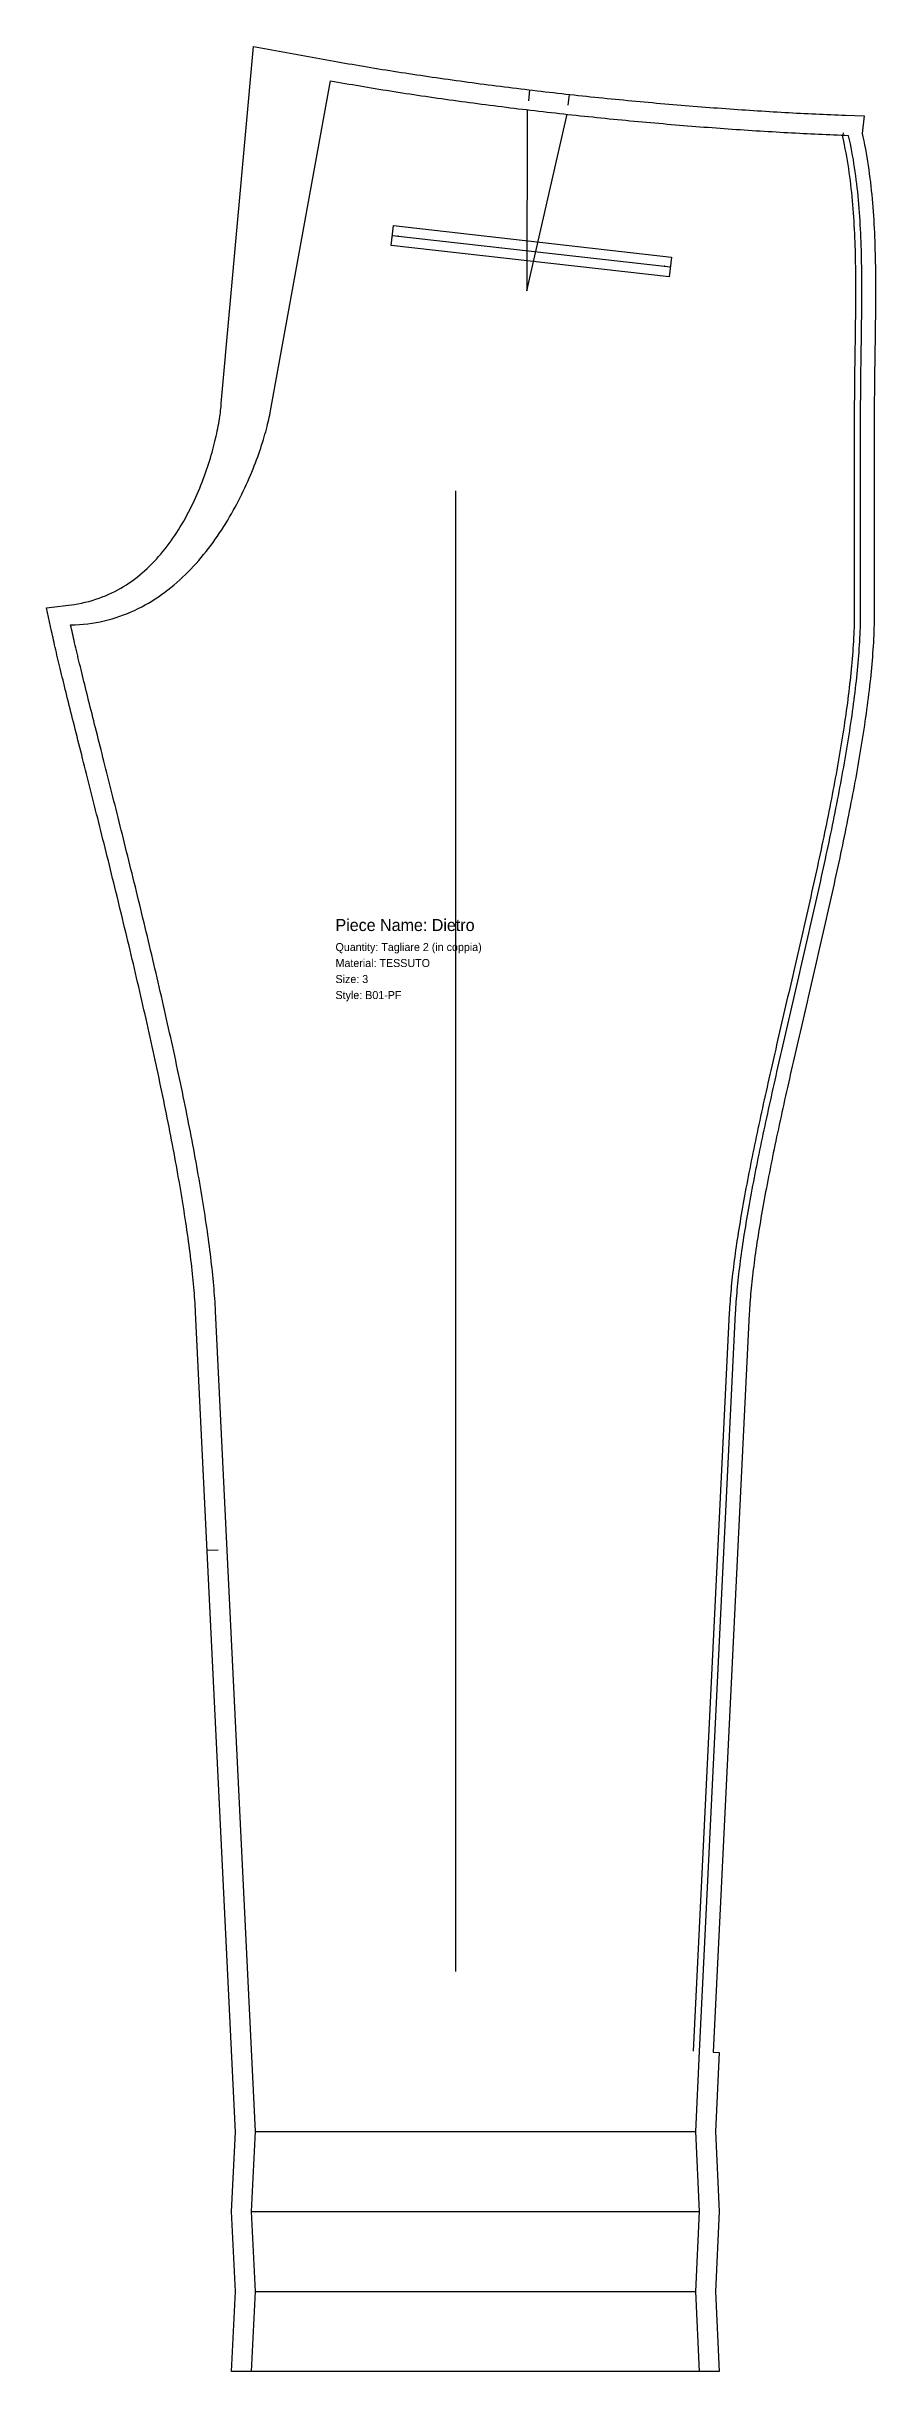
# Model space of a CAD drawing. Header units: millimetres. Extents: x 20 to 1008, y -2252 to -30.
# Drawn here: x 30 to 445, y -1192 to -30 of the extents above; entities that cross this region are included whole.
import ezdxf

# ---------------------------------------------------------------- set-up
doc = ezdxf.new("R2010")
doc.units = ezdxf.units.MM
for name, color, linetype in [('1', 7, 'CONTINUOUS'), ('13', 7, 'CONTINUOUS'), ('14', 7, 'CONTINUOUS'), ('15', 7, 'CONTINUOUS'), ('4', 7, 'CONTINUOUS'), ('7', 7, 'CONTINUOUS'), ('8', 7, 'CONTINUOUS')]:
    doc.layers.add(name, color=color, linetype=linetype)

# ---------------------------------------------------------------- blocks, each defined once
blk = doc.blocks.new('P02_DIETRO')
at = {"layer": '1'}
blk.add_lwpolyline([(133.63, -30), (175.673, -37.61), (177.486, -37.936), (179.306, -38.259), (181.134, -38.582), (182.969, -38.902), (184.812, -39.222), (186.661, -39.539), (188.518, -39.856), (190.382, -40.17), (192.252, -40.483), (194.13, -40.795), (196.014, -41.105), (197.904, -41.413), (199.8, -41.72), (201.703, -42.025), (203.612, -42.329), (205.527, -42.631), (207.448, -42.931), (209.374, -43.23), (211.306, -43.527), (213.244, -43.823), (215.187, -44.116), (217.136, -44.409), (219.089, -44.699), (221.048, -44.988), (223.011, -45.275), (224.979, -45.561), (226.952, -45.844), (228.93, -46.126), (230.912, -46.407), (232.898, -46.685), (234.889, -46.962), (236.883, -47.237), (238.882, -47.511), (240.884, -47.782), (242.89, -48.052), (244.9, -48.32), (246.914, -48.587), (248.93, -48.851), (250.951, -49.114), (252.974, -49.375), (255, -49.634), (257.029, -49.891), (259.061, -50.147), (261.096, -50.4), (263.133, -50.652), (265.173, -50.902), (267.215, -51.15), (269.26, -51.397), (271.306, -51.641), (273.354, -51.883), (275.405, -52.124), (277.457, -52.363), (279.511, -52.599), (281.566, -52.834), (283.623, -53.067), (285.681, -53.298), (287.74, -53.527), (289.8, -53.754), (291.861, -53.98), (293.923, -54.203), (295.986, -54.424), (298.049, -54.643), (300.113, -54.861), (302.177, -55.076), (304.242, -55.289), (306.306, -55.501), (308.371, -55.71), (310.435, -55.917), (312.5, -56.123), (314.564, -56.326), (316.627, -56.527), (318.69, -56.726), (320.752, -56.923), (322.814, -57.118), (324.874, -57.311), (326.934, -57.502), (328.992, -57.691), (331.049, -57.878), (333.105, -58.062), (335.159, -58.245), (337.212, -58.425), (339.263, -58.603), (341.312, -58.779), (343.359, -58.953), (345.404, -59.125), (347.446, -59.295), (349.487, -59.462), (351.525, -59.628), (353.56, -59.791), (355.593, -59.952), (357.623, -60.111), (359.651, -60.267), (361.675, -60.422), (363.696, -60.574), (365.713, -60.724), (367.728, -60.871), (369.739, -61.017), (371.746, -61.16), (373.75, -61.301), (375.75, -61.44), (377.746, -61.576), (379.737, -61.71), (381.725, -61.842), (383.708, -61.972), (385.687, -62.099), (387.662, -62.224), (389.631, -62.347), (391.596, -62.467), (393.556, -62.585), (395.511, -62.701), (397.461, -62.814), (399.406, -62.925), (401.346, -63.034), (403.28, -63.14), (405.208, -63.244), (407.131, -63.346), (409.047, -63.445), (410.958, -63.542), (412.863, -63.636), (414.762, -63.728), (416.654, -63.818), (418.54, -63.905), (420.42, -63.99), (422.292, -64.072), (424.158, -64.152), (426.018, -64.229), (427.87, -64.304), (429.715, -64.377), (439.059, -64.733), (438, -73.507), (438.369, -75.113), (438.802, -77.157), (439.215, -79.206), (439.609, -81.26), (439.983, -83.317), (440.338, -85.378), (440.675, -87.443), (440.995, -89.512), (441.298, -91.585), (441.584, -93.66), (441.854, -95.74), (442.109, -97.822), (442.348, -99.908), (442.573, -101.997), (442.783, -104.088), (442.98, -106.183), (443.164, -108.28), (443.335, -110.38), (443.493, -112.483), (443.64, -114.588), (443.775, -116.695), (443.899, -118.805), (444.012, -120.917), (444.115, -123.031), (444.209, -125.147), (444.292, -127.265), (444.367, -129.385), (444.433, -131.506), (444.491, -133.629), (444.541, -135.754), (444.583, -137.879), (444.619, -140.006), (444.647, -142.135), (444.669, -144.264), (444.685, -146.394), (444.696, -148.525), (444.701, -150.657), (444.701, -152.789), (444.697, -154.921), (444.688, -157.054), (444.676, -159.187), (444.66, -161.32), (444.641, -163.453), (444.618, -165.585), (444.594, -167.717), (444.567, -169.849), (444.539, -171.98), (444.508, -174.11), (444.477, -176.239), (444.445, -178.367), (444.412, -180.493), (444.38, -182.618), (444.347, -184.742), (444.315, -186.864), (444.283, -188.983), (444.253, -191.101), (444.224, -193.216), (444.197, -195.329), (444.172, -197.439), (444.149, -199.546), (444.129, -201.651), (444.112, -203.752), (444.098, -205.85), (444.088, -207.944), (444.081, -210.035), (444.079, -212.123), (444.079, -312.124), (444.073, -313.83), (444.055, -315.546), (444.025, -317.272), (443.983, -319.007), (443.93, -320.752), (443.866, -322.505), (443.791, -324.267), (443.705, -326.039), (443.609, -327.82), (443.502, -329.61), (443.385, -331.409), (443.258, -333.217), (443.121, -335.034), (442.974, -336.86), (442.818, -338.695), (442.652, -340.539), (442.477, -342.392), (442.293, -344.254), (442.1, -346.125), (441.898, -348.004), (441.688, -349.892), (441.469, -351.788), (441.242, -353.693), (441.006, -355.606), (440.762, -357.527), (440.511, -359.457), (440.251, -361.394), (439.984, -363.34), (439.71, -365.293), (439.427, -367.255), (439.138, -369.224), (438.841, -371.201), (438.538, -373.185), (438.227, -375.176), (437.91, -377.175), (437.586, -379.181), (437.255, -381.194), (436.918, -383.214), (436.575, -385.24), (436.226, -387.274), (435.87, -389.314), (435.509, -391.36), (435.141, -393.412), (434.768, -395.471), (434.39, -397.536), (434.006, -399.607), (433.617, -401.683), (433.222, -403.765), (432.823, -405.852), (432.418, -407.945), (432.009, -410.043), (431.595, -412.147), (431.176, -414.255), (430.753, -416.368), (430.325, -418.485), (429.894, -420.607), (429.458, -422.733), (429.018, -424.864), (428.574, -426.999), (428.126, -429.137), (427.675, -431.28), (427.22, -433.426), (426.762, -435.575), (426.3, -437.728), (425.836, -439.884), (425.368, -442.043), (424.897, -444.204), (424.423, -446.369), (423.947, -448.536), (423.468, -450.705), (422.987, -452.877), (422.503, -455.051), (422.017, -457.227), (421.529, -459.404), (421.038, -461.583), (420.546, -463.764), (420.052, -465.945), (419.557, -468.128), (419.06, -470.312), (418.561, -472.497), (418.061, -474.683), (417.56, -476.868), (417.058, -479.055), (416.555, -481.241), (416.051, -483.427), (415.546, -485.614), (415.041, -487.8), (414.535, -489.985), (414.029, -492.17), (413.522, -494.354), (413.016, -496.537), (412.509, -498.718), (412.002, -500.899), (411.496, -503.078), (410.99, -505.255), (410.485, -507.431), (409.979, -509.604), (409.475, -511.776), (408.972, -513.945), (408.469, -516.111), (407.967, -518.275), (407.467, -520.436), (406.968, -522.594), (406.47, -524.749), (405.974, -526.9), (405.479, -529.048), (404.986, -531.192), (404.495, -533.332), (404.006, -535.468), (403.518, -537.6), (403.034, -539.728), (402.551, -541.851), (402.071, -543.969), (401.593, -546.082), (401.118, -548.19), (400.646, -550.293), (400.177, -552.39), (399.711, -554.482), (399.248, -556.568), (398.788, -558.647), (398.332, -560.721), (397.879, -562.788), (397.429, -564.848), (396.984, -566.902), (396.542, -568.949), (396.104, -570.989), (395.671, -573.021), (395.241, -575.046), (394.816, -577.063), (394.395, -579.072), (393.979, -581.073), (393.567, -583.066), (393.161, -585.05), (392.759, -587.026), (392.362, -588.993), (391.97, -590.95), (391.584, -592.899), (391.203, -594.838), (390.827, -596.767), (390.457, -598.687), (390.092, -600.596), (389.734, -602.495), (389.381, -604.384), (389.035, -606.262), (388.694, -608.129), (388.36, -609.985), (388.032, -611.829), (387.711, -613.662), (387.397, -615.483), (387.089, -617.293), (386.788, -619.09), (386.493, -620.874), (386.206, -622.646), (385.926, -624.405), (385.654, -626.151), (385.389, -627.883), (385.131, -629.602), (384.881, -631.307), (384.638, -632.998), (384.403, -634.675), (384.177, -636.337), (383.958, -637.984), (383.747, -639.616), (383.545, -641.232), (383.35, -642.833), (383.164, -644.418), (382.987, -645.987), (382.818, -647.539), (382.658, -649.075), (382.507, -650.593), (382.364, -652.094), (382.23, -653.578), (382.105, -655.043), (381.989, -656.49), (381.882, -657.918), (381.785, -659.327), (381.696, -660.717), (381.617, -662.087), (381.547, -663.438), (363.546, -1032.463), (366.542, -1032.61), (364.603, -1072.122), (366.554, -1112.122), (364.603, -1152.122), (366.566, -1192.122), (122.616, -1192.122), (124.579, -1152.122), (122.628, -1112.122), (124.587, -1072.523), (104.591, -662.61), (104.514, -661.124), (104.428, -659.616), (104.332, -658.087), (104.227, -656.538), (104.113, -654.967), (103.989, -653.376), (103.857, -651.765), (103.715, -650.134), (103.564, -648.484), (103.405, -646.815), (103.236, -645.128), (103.059, -643.422), (102.874, -641.697), (102.68, -639.955), (102.477, -638.196), (102.267, -636.419), (102.048, -634.626), (101.821, -632.816), (101.586, -630.99), (101.343, -629.148), (101.092, -627.29), (100.834, -625.417), (100.568, -623.529), (100.294, -621.626), (100.013, -619.708), (99.725, -617.776), (99.43, -615.831), (99.127, -613.872), (98.818, -611.899), (98.501, -609.914), (98.178, -607.915), (97.848, -605.904), (97.511, -603.881), (97.168, -601.846), (96.819, -599.799), (96.463, -597.741), (96.101, -595.672), (95.733, -593.592), (95.359, -591.501), (94.979, -589.4), (94.594, -587.289), (94.202, -585.169), (93.805, -583.039), (93.403, -580.899), (92.995, -578.751), (92.582, -576.594), (92.164, -574.429), (91.741, -572.255), (91.312, -570.074), (90.879, -567.885), (90.441, -565.689), (89.999, -563.486), (89.552, -561.276), (89.1, -559.059), (88.644, -556.837), (88.184, -554.608), (87.72, -552.374), (87.252, -550.134), (86.779, -547.889), (86.303, -545.639), (85.824, -543.385), (85.34, -541.126), (84.853, -538.863), (84.363, -536.596), (83.869, -534.326), (83.372, -532.052), (82.872, -529.775), (82.369, -527.496), (81.863, -525.214), (81.354, -522.929), (80.843, -520.643), (80.328, -518.355), (79.812, -516.066), (79.293, -513.775), (78.771, -511.483), (78.248, -509.191), (77.722, -506.899), (77.195, -504.606), (76.665, -502.313), (76.134, -500.021), (75.601, -497.729), (75.066, -495.439), (74.53, -493.149), (73.993, -490.861), (73.454, -488.575), (72.914, -486.29), (72.373, -484.008), (71.831, -481.728), (71.289, -479.451), (70.745, -477.177), (70.201, -474.906), (69.656, -472.639), (69.111, -470.376), (68.565, -468.117), (68.02, -465.862), (67.474, -463.611), (66.928, -461.365), (66.382, -459.125), (65.836, -456.89), (65.29, -454.66), (64.745, -452.437), (64.2, -450.219), (63.656, -448.008), (63.113, -445.804), (62.57, -443.606), (62.028, -441.416), (61.487, -439.233), (60.948, -437.058), (60.409, -434.89), (59.872, -432.731), (59.336, -430.581), (58.801, -428.439), (58.268, -426.306), (57.737, -424.183), (57.208, -422.069), (56.68, -419.965), (56.155, -417.87), (55.631, -415.786), (55.11, -413.713), (54.591, -411.651), (54.074, -409.599), (53.56, -407.559), (53.049, -405.531), (52.54, -403.514), (52.034, -401.509), (51.531, -399.517), (51.031, -397.538), (50.534, -395.571), (50.041, -393.617), (49.55, -391.677), (49.063, -389.751), (48.58, -387.838), (48.1, -385.94), (47.624, -384.055), (47.152, -382.186), (46.683, -380.332), (46.219, -378.492), (45.759, -376.669), (45.303, -374.86), (44.851, -373.068), (44.404, -371.292), (43.961, -369.533), (43.523, -367.79), (43.089, -366.064), (42.661, -364.355), (42.237, -362.664), (41.819, -360.991), (41.405, -359.335), (40.997, -357.698), (40.594, -356.079), (40.196, -354.479), (39.804, -352.898), (39.418, -351.336), (39.037, -349.793), (38.663, -348.27), (38.294, -346.767), (37.931, -345.284), (37.574, -343.822), (37.223, -342.38), (36.879, -340.959), (36.541, -339.559), (36.21, -338.181), (35.885, -336.824), (35.567, -335.489), (35.256, -334.175), (34.951, -332.884), (34.654, -331.616), (34.363, -330.37), (34.08, -329.147), (33.804, -327.947), (33.536, -326.77), (33.275, -325.616), (33.021, -324.487), (32.775, -323.38), (32.536, -322.298), (30, -310.658), (43.853, -308.859), (45.741, -308.547), (47.591, -308.189), (49.403, -307.787), (51.178, -307.341), (52.918, -306.854), (54.623, -306.325), (56.294, -305.758), (57.933, -305.151), (59.539, -304.507), (61.114, -303.827), (62.659, -303.111), (64.175, -302.36), (65.662, -301.575), (67.122, -300.757), (68.554, -299.907), (69.961, -299.024), (71.342, -298.111), (72.697, -297.167), (74.029, -296.194), (75.336, -295.191), (76.62, -294.161), (77.881, -293.102), (79.12, -292.016), (80.336, -290.904), (81.531, -289.766), (82.704, -288.603), (83.855, -287.416), (84.985, -286.205), (86.094, -284.971), (87.183, -283.715), (88.251, -282.437), (89.298, -281.139), (90.325, -279.822), (91.331, -278.485), (92.317, -277.13), (93.283, -275.758), (94.229, -274.37), (95.155, -272.966), (96.061, -271.548), (96.947, -270.116), (97.814, -268.672), (98.66, -267.216), (99.487, -265.749), (100.294, -264.273), (101.081, -262.788), (101.849, -261.295), (102.598, -259.796), (103.326, -258.291), (104.036, -256.782), (104.726, -255.269), (105.397, -253.754), (106.048, -252.238), (106.681, -250.722), (107.294, -249.206), (107.889, -247.693), (108.464, -246.182), (109.021, -244.676), (109.559, -243.175), (110.078, -241.681), (110.579, -240.194), (111.061, -238.717), (111.525, -237.249), (111.971, -235.792), (112.398, -234.348), (112.808, -232.917), (113.199, -231.502), (113.573, -230.102), (113.929, -228.719), (114.267, -227.355), (114.588, -226.011), (114.892, -224.688), (115.178, -223.388), (115.447, -222.111), (115.699, -220.86), (115.934, -219.636), (116.153, -218.44), (116.354, -217.273), (116.539, -216.138), (116.708, -215.036), (116.86, -213.969), (116.997, -212.938), (117.117, -211.946), (117.221, -210.995), (117.31, -210.087), (117.383, -209.225), (117.44, -208.411), (117.576, -206.62)], close=True, dxfattribs=at)
at = {"layer": '13'}
for p in [(205.989, -124.786), (339.137, -139.867), (270.425, -151.205)]:
    blk.add_point(p, dxfattribs=at)
at = {"layer": '14'}
blk.add_lwpolyline([(172.079, -47.122), (173.899, -47.452), (175.727, -47.78), (177.562, -48.106), (179.405, -48.431), (181.255, -48.754), (183.112, -49.076), (184.976, -49.396), (186.847, -49.715), (188.724, -50.032), (190.609, -50.347), (192.499, -50.661), (194.397, -50.973), (196.3, -51.284), (198.21, -51.593), (200.126, -51.9), (202.048, -52.206), (203.976, -52.51), (205.909, -52.812), (207.848, -53.113), (209.793, -53.412), (211.743, -53.709), (213.698, -54.005), (215.659, -54.299), (217.624, -54.591), (219.595, -54.882), (221.57, -55.171), (223.55, -55.458), (225.534, -55.743), (227.523, -56.027), (229.517, -56.309), (231.515, -56.589), (233.516, -56.868), (235.522, -57.144), (237.532, -57.419), (239.546, -57.692), (241.563, -57.964), (243.584, -58.233), (245.608, -58.501), (247.635, -58.767), (249.666, -59.031), (251.7, -59.293), (253.737, -59.554), (255.777, -59.813), (257.819, -60.069), (259.864, -60.324), (261.912, -60.577), (263.962, -60.829), (266.014, -61.078), (268.069, -61.325), (270.125, -61.571), (272.184, -61.815), (274.244, -62.056), (276.307, -62.296), (278.37, -62.534), (280.436, -62.77), (282.502, -63.004), (284.57, -63.236), (286.639, -63.467), (288.709, -63.695), (290.78, -63.921), (292.852, -64.145), (294.924, -64.368), (296.997, -64.588), (299.071, -64.806), (301.145, -65.023), (303.219, -65.237), (305.293, -65.449), (307.367, -65.66), (309.441, -65.868), (311.515, -66.074), (313.588, -66.278), (315.661, -66.48), (317.734, -66.68), (319.806, -66.878), (321.877, -67.074), (323.947, -67.268), (326.016, -67.46), (328.084, -67.65), (330.15, -67.837), (332.215, -68.023), (334.279, -68.206), (336.341, -68.387), (338.402, -68.566), (340.46, -68.743), (342.517, -68.918), (344.571, -69.09), (346.624, -69.261), (348.674, -69.429), (350.721, -69.595), (352.766, -69.759), (354.809, -69.921), (356.848, -70.08), (358.885, -70.238), (360.919, -70.393), (362.95, -70.546), (364.977, -70.696), (367.002, -70.845), (369.022, -70.991), (371.039, -71.135), (373.053, -71.277), (375.063, -71.416), (377.068, -71.553), (379.07, -71.688), (381.068, -71.821), (383.061, -71.951), (385.05, -72.079), (387.035, -72.204), (389.015, -72.328), (390.99, -72.449), (392.96, -72.567), (394.926, -72.684), (396.886, -72.798), (398.841, -72.909), (400.791, -73.019), (402.736, -73.126), (404.675, -73.23), (406.608, -73.332), (408.536, -73.432), (410.458, -73.529), (412.374, -73.624), (414.283, -73.717), (416.187, -73.807), (418.084, -73.895), (419.975, -73.98), (421.859, -74.063), (423.737, -74.143), (425.607, -74.221), (427.471, -74.296), (429.328, -74.369), (431.178, -74.44), (431.09, -74.629), (431.529, -76.599), (431.947, -78.574), (432.347, -80.556), (432.727, -82.544), (433.09, -84.538), (433.435, -86.537), (433.762, -88.542), (434.073, -90.553), (434.367, -92.568), (434.646, -94.589), (434.909, -96.615), (435.157, -98.646), (435.391, -100.681), (435.61, -102.722), (435.816, -104.766), (436.009, -106.816), (436.189, -108.869), (436.356, -110.927), (436.512, -112.989), (436.655, -115.055), (436.788, -117.124), (436.91, -119.198), (437.021, -121.275), (437.123, -123.355), (437.215, -125.439), (437.297, -127.527), (437.371, -129.617), (437.436, -131.71), (437.493, -133.806), (437.543, -135.906), (437.584, -138.007), (437.619, -140.111), (437.648, -142.218), (437.67, -144.327), (437.685, -146.438), (437.696, -148.551), (437.701, -150.665), (437.701, -152.782), (437.697, -154.9), (437.688, -157.019), (437.676, -159.14), (437.66, -161.262), (437.641, -163.385), (437.619, -165.509), (437.594, -167.633), (437.568, -169.758), (437.539, -171.883), (437.509, -174.009), (437.478, -176.135), (437.446, -178.26), (437.413, -180.386), (437.38, -182.511), (437.348, -184.635), (437.316, -186.759), (437.284, -188.881), (437.254, -191.003), (437.225, -193.123), (437.197, -195.242), (437.172, -197.36), (437.149, -199.475), (437.129, -201.589), (437.112, -203.7), (437.098, -205.81), (437.088, -207.916), (437.081, -210.021), (437.079, -212.123), (437.079, -312.123), (437.073, -313.78), (437.055, -315.449), (437.026, -317.128), (436.986, -318.817), (436.934, -320.517), (436.872, -322.228), (436.798, -323.949), (436.715, -325.68), (436.62, -327.422), (436.516, -329.174), (436.401, -330.936), (436.276, -332.708), (436.142, -334.491), (435.998, -336.283), (435.844, -338.085), (435.682, -339.897), (435.51, -341.719), (435.329, -343.551), (435.139, -345.392), (434.94, -347.242), (434.732, -349.102), (434.517, -350.972), (434.292, -352.85), (434.06, -354.738), (433.82, -356.634), (433.571, -358.539), (433.315, -360.454), (433.051, -362.376), (432.779, -364.308), (432.5, -366.248), (432.214, -368.196), (431.92, -370.152), (431.62, -372.116), (431.312, -374.088), (430.998, -376.068), (430.677, -378.056), (430.349, -380.051), (430.015, -382.053), (429.675, -384.063), (429.328, -386.08), (428.975, -388.104), (428.617, -390.135), (428.252, -392.172), (427.882, -394.216), (427.506, -396.267), (427.125, -398.324), (426.738, -400.387), (426.346, -402.456), (425.949, -404.53), (425.547, -406.611), (425.14, -408.697), (424.728, -410.789), (424.311, -412.886), (423.89, -414.987), (423.465, -417.094), (423.035, -419.206), (422.601, -421.323), (422.163, -423.444), (421.721, -425.569), (421.276, -427.699), (420.826, -429.832), (420.373, -431.97), (419.917, -434.111), (419.457, -436.256), (418.994, -438.405), (418.527, -440.557), (418.058, -442.711), (417.586, -444.869), (417.111, -447.03), (416.633, -449.193), (416.153, -451.359), (415.671, -453.527), (415.186, -455.698), (414.699, -457.87), (414.21, -460.044), (413.718, -462.22), (413.225, -464.398), (412.731, -466.577), (412.235, -468.757), (411.737, -470.938), (411.238, -473.12), (410.737, -475.303), (410.236, -477.486), (409.733, -479.67), (409.23, -481.854), (408.726, -484.038), (408.221, -486.222), (407.715, -488.406), (407.209, -490.589), (406.703, -492.772), (406.197, -494.954), (405.69, -497.135), (405.184, -499.315), (404.678, -501.493), (404.172, -503.671), (403.666, -505.846), (403.161, -508.02), (402.657, -510.192), (402.153, -512.362), (401.65, -514.53), (401.148, -516.695), (400.647, -518.857), (400.148, -521.017), (399.649, -523.174), (399.152, -525.328), (398.657, -527.478), (398.163, -529.625), (397.672, -531.768), (397.182, -533.908), (396.694, -536.043), (396.208, -538.174), (395.725, -540.301), (395.244, -542.424), (394.765, -544.541), (394.289, -546.654), (393.816, -548.762), (393.345, -550.865), (392.878, -552.962), (392.414, -555.053), (391.952, -557.139), (391.495, -559.219), (391.04, -561.293), (390.589, -563.361), (390.142, -565.422), (389.699, -567.476), (389.259, -569.524), (388.824, -571.564), (388.393, -573.597), (387.966, -575.623), (387.543, -577.642), (387.125, -579.652), (386.711, -581.655), (386.302, -583.65), (385.898, -585.636), (385.499, -587.614), (385.105, -589.583), (384.716, -591.543), (384.333, -593.494), (383.955, -595.436), (383.582, -597.368), (383.215, -599.291), (382.854, -601.203), (382.499, -603.106), (382.15, -604.999), (381.806, -606.881), (381.47, -608.752), (381.139, -610.613), (380.815, -612.462), (380.497, -614.3), (380.186, -616.127), (379.882, -617.942), (379.585, -619.745), (379.295, -621.536), (379.012, -623.315), (378.736, -625.081), (378.468, -626.835), (378.207, -628.575), (377.953, -630.302), (377.707, -632.016), (377.469, -633.716), (377.239, -635.403), (377.017, -637.075), (376.803, -638.733), (376.597, -640.376), (376.4, -642.004), (376.21, -643.617), (376.03, -645.215), (375.858, -646.798), (375.694, -648.364), (375.54, -649.914), (375.394, -651.448), (375.257, -652.966), (375.129, -654.466), (375.01, -655.949), (374.901, -657.415), (374.8, -658.863), (374.709, -660.293), (374.628, -661.704), (374.555, -663.097), (356.554, -1032.122), (354.603, -1072.122), (356.554, -1112.122), (354.603, -1152.122), (356.554, -1192.122), (132.628, -1192.122), (134.579, -1152.122), (132.628, -1112.122), (134.579, -1072.122), (114.579, -662.122), (114.499, -660.58), (114.41, -659.018), (114.311, -657.437), (114.203, -655.836), (114.085, -654.217), (113.957, -652.578), (113.821, -650.922), (113.675, -649.247), (113.521, -647.554), (113.357, -645.843), (113.185, -644.116), (113.004, -642.371), (112.814, -640.609), (112.616, -638.83), (112.41, -637.036), (112.195, -635.225), (111.972, -633.398), (111.741, -631.556), (111.502, -629.698), (111.255, -627.825), (111, -625.938), (110.738, -624.036), (110.468, -622.12), (110.191, -620.189), (109.906, -618.245), (109.614, -616.288), (109.314, -614.317), (109.008, -612.333), (108.695, -610.337), (108.375, -608.328), (108.048, -606.307), (107.714, -604.274), (107.374, -602.229), (107.027, -600.173), (106.675, -598.106), (106.315, -596.028), (105.95, -593.939), (105.579, -591.84), (105.201, -589.731), (104.818, -587.612), (104.429, -585.483), (104.035, -583.345), (103.635, -581.198), (103.229, -579.042), (102.818, -576.878), (102.402, -574.705), (101.981, -572.525), (101.555, -570.336), (101.124, -568.14), (100.688, -565.937), (100.247, -563.727), (99.802, -561.51), (99.352, -559.286), (98.898, -557.057), (98.439, -554.821), (97.976, -552.58), (97.51, -550.333), (97.039, -548.081), (96.564, -545.825), (96.086, -543.563), (95.603, -541.297), (95.117, -539.027), (94.628, -536.754), (94.135, -534.476), (93.639, -532.195), (93.14, -529.912), (92.638, -527.625), (92.133, -525.336), (91.625, -523.044), (91.114, -520.751), (90.6, -518.455), (90.084, -516.158), (89.566, -513.86), (89.045, -511.561), (88.521, -509.261), (87.996, -506.961), (87.468, -504.66), (86.939, -502.359), (86.408, -500.059), (85.875, -497.759), (85.34, -495.46), (84.804, -493.163), (84.266, -490.866), (83.727, -488.571), (83.187, -486.278), (82.645, -483.987), (82.103, -481.698), (81.56, -479.412), (81.015, -477.129), (80.471, -474.85), (79.925, -472.573), (79.379, -470.3), (78.832, -468.031), (78.285, -465.767), (77.738, -463.506), (77.191, -461.251), (76.644, -459), (76.097, -456.755), (75.55, -454.515), (75.003, -452.281), (74.457, -450.053), (73.911, -447.832), (73.366, -445.616), (72.822, -443.408), (72.278, -441.207), (71.735, -439.012), (71.193, -436.826), (70.653, -434.647), (70.113, -432.477), (69.575, -430.315), (69.038, -428.161), (68.503, -426.016), (67.97, -423.881), (67.438, -421.755), (66.908, -419.638), (66.38, -417.532), (65.854, -415.435), (65.33, -413.349), (64.808, -411.274), (64.288, -409.21), (63.772, -407.157), (63.257, -405.115), (62.745, -403.085), (62.236, -401.067), (61.73, -399.062), (61.227, -397.069), (60.727, -395.088), (60.23, -393.121), (59.736, -391.167), (59.245, -389.227), (58.758, -387.3), (58.275, -385.387), (57.795, -383.489), (57.319, -381.606), (56.847, -379.737), (56.379, -377.883), (55.915, -376.045), (55.455, -374.223), (54.999, -372.416), (54.548, -370.625), (54.101, -368.851), (53.659, -367.094), (53.221, -365.353), (52.789, -363.63), (52.361, -361.924), (51.938, -360.236), (51.52, -358.566), (51.108, -356.914), (50.7, -355.281), (50.298, -353.666), (49.902, -352.07), (49.511, -350.494), (49.126, -348.937), (48.747, -347.4), (48.373, -345.883), (48.006, -344.387), (47.645, -342.911), (47.29, -341.455), (46.941, -340.021), (46.599, -338.609), (46.263, -337.218), (45.934, -335.848), (45.612, -334.501), (45.296, -333.177), (44.987, -331.875), (44.686, -330.595), (44.391, -329.34), (44.104, -328.107), (43.824, -326.898), (43.552, -325.713), (43.287, -324.553), (43.03, -323.417), (42.78, -322.305), (42.538, -321.219), (42.305, -320.158), (42.079, -319.122), (44.281, -319.059), (46.456, -318.939), (48.604, -318.762), (50.725, -318.53), (52.818, -318.243), (54.885, -317.904), (56.925, -317.513), (58.938, -317.07), (60.924, -316.578), (62.884, -316.037), (64.818, -315.448), (66.725, -314.813), (68.606, -314.132), (70.461, -313.407), (72.29, -312.638), (74.093, -311.827), (75.87, -310.975), (77.621, -310.082), (79.347, -309.151), (81.047, -308.181), (82.722, -307.175), (84.371, -306.132), (85.995, -305.055), (87.594, -303.945), (89.168, -302.801), (90.717, -301.626), (92.241, -300.421), (93.741, -299.186), (95.215, -297.923), (96.665, -296.633), (98.091, -295.317), (99.492, -293.975), (100.869, -292.61), (102.222, -291.222), (103.551, -289.812), (104.855, -288.381), (106.136, -286.93), (107.393, -285.461), (108.627, -283.974), (109.836, -282.471), (111.023, -280.953), (112.186, -279.42), (113.325, -277.874), (114.442, -276.316), (115.535, -274.747), (116.605, -273.168), (117.653, -271.58), (118.677, -269.984), (119.679, -268.381), (120.658, -266.773), (121.615, -265.16), (122.549, -263.544), (123.461, -261.925), (124.351, -260.305), (125.219, -258.685), (126.064, -257.066), (126.888, -255.448), (127.69, -253.833), (128.47, -252.223), (129.229, -250.617), (129.966, -249.018), (130.681, -247.426), (131.375, -245.843), (132.048, -244.268), (132.7, -242.705), (133.331, -241.153), (133.94, -239.613), (134.529, -238.088), (135.098, -236.577), (135.645, -235.082), (136.172, -233.604), (136.678, -232.144), (137.165, -230.703), (137.63, -229.283), (138.076, -227.884), (138.502, -226.507), (138.907, -225.153), (139.293, -223.825), (139.659, -222.521), (140.005, -221.245), (140.332, -219.996), (140.639, -218.776), (140.927, -217.586), (141.196, -216.427), (141.445, -215.3), (141.675, -214.206), (141.887, -213.147), (142.079, -212.122)], close=True, dxfattribs=at)
at = {"layer": '4'}
for p, q in [((271.684, -51.686), (271.037, -57.147)), ((291.466, -53.936), (290.869, -59.404)), ((110.398, -781.646), (115.891, -781.378))]:
    blk.add_line(p, q, dxfattribs=at)
at = {"layer": '7'}
blk.add_line((234.579, -252.122), (234.579, -992.122), dxfattribs=at)
at = {"layer": '8'}
for points in [[(270.505, -61.645), (270.312, -152.199), (290.378, -63.896)], [(428.454, -73.182), (428.129, -75.11), (428.597, -77.235), (429.009, -79.182), (429.403, -81.135), (429.778, -83.095), (430.136, -85.061), (430.476, -87.034), (430.799, -89.013), (431.106, -90.998), (431.397, -92.99), (431.672, -94.987), (431.933, -96.99), (432.178, -98.999), (432.409, -101.013), (432.627, -103.032), (432.83, -105.057), (433.021, -107.087), (433.199, -109.122), (433.365, -111.161), (433.519, -113.206), (433.662, -115.255), (433.794, -117.308), (433.915, -119.366), (434.025, -121.428), (434.126, -123.494), (434.217, -125.565), (434.299, -127.639), (434.373, -129.716), (434.437, -131.798), (434.494, -133.883), (434.543, -135.971), (434.585, -138.062), (434.62, -140.156), (434.648, -142.254), (434.67, -144.354), (434.686, -146.456), (434.696, -148.562), (434.701, -150.669), (434.701, -152.779), (434.697, -154.891), (434.688, -157.005), (434.676, -159.12), (434.66, -161.237), (434.641, -163.356), (434.619, -165.476), (434.595, -167.597), (434.568, -169.719), (434.539, -171.842), (434.509, -173.966), (434.478, -176.09), (434.446, -178.215), (434.414, -180.339), (434.381, -182.464), (434.348, -184.589), (434.316, -186.714), (434.284, -188.838), (434.254, -190.961), (434.225, -193.083), (434.198, -195.205), (434.172, -197.326), (434.15, -199.445), (434.129, -201.562), (434.112, -203.678), (434.098, -205.792), (434.088, -207.905), (434.081, -210.014), (434.079, -212.123), (434.079, -312.123), (434.073, -313.759), (434.056, -315.407), (434.027, -317.066), (433.987, -318.736), (433.936, -320.417), (433.874, -322.109), (433.802, -323.812), (433.718, -325.527), (433.625, -327.251), (433.521, -328.987), (433.408, -330.733), (433.284, -332.49), (433.151, -334.258), (433.008, -336.035), (432.856, -337.824), (432.694, -339.622), (432.523, -341.43), (432.344, -343.249), (432.155, -345.078), (431.958, -346.916), (431.752, -348.764), (431.537, -350.622), (431.314, -352.489), (431.083, -354.366), (430.844, -356.251), (430.597, -358.146), (430.342, -360.051), (430.079, -361.964), (429.809, -363.885), (429.531, -365.816), (429.246, -367.755), (428.954, -369.702), (428.655, -371.658), (428.349, -373.622), (428.036, -375.594), (427.716, -377.573), (427.389, -379.561), (427.057, -381.556), (426.717, -383.558), (426.372, -385.568), (426.02, -387.585), (425.663, -389.61), (425.3, -391.641), (424.93, -393.678), (424.556, -395.723), (424.175, -397.774), (423.79, -399.831), (423.399, -401.894), (423.003, -403.964), (422.602, -406.039), (422.196, -408.12), (421.785, -410.207), (421.369, -412.299), (420.949, -414.396), (420.525, -416.499), (420.096, -418.606), (419.663, -420.718), (419.226, -422.835), (418.785, -424.957), (418.34, -427.082), (417.891, -429.212), (417.439, -431.346), (416.983, -433.484), (416.524, -435.626), (416.061, -437.771), (415.596, -439.92), (415.127, -442.072), (414.656, -444.227), (414.181, -446.385), (413.704, -448.545), (413.225, -450.709), (412.743, -452.874), (412.258, -455.042), (411.772, -457.213), (411.283, -459.385), (410.792, -461.559), (410.3, -463.735), (409.805, -465.912), (409.31, -468.09), (408.812, -470.27), (408.313, -472.45), (407.813, -474.632), (407.312, -476.814), (406.81, -478.997), (406.307, -481.18), (405.803, -483.363), (405.298, -485.546), (404.793, -487.729), (404.287, -489.912), (403.781, -492.094), (403.275, -494.275), (402.768, -496.456), (402.262, -498.636), (401.756, -500.814), (401.25, -502.992), (400.744, -505.167), (400.239, -507.341), (399.734, -509.514), (399.23, -511.684), (398.727, -513.852), (398.225, -516.018), (397.724, -518.181), (397.225, -520.341), (396.726, -522.499), (396.229, -524.654), (395.734, -526.805), (395.24, -528.953), (394.748, -531.098), (394.257, -533.239), (393.769, -535.376), (393.283, -537.508), (392.799, -539.637), (392.318, -541.761), (391.839, -543.881), (391.362, -545.996), (390.888, -548.106), (390.417, -550.211), (389.949, -552.31), (389.485, -554.405), (389.023, -556.493), (388.564, -558.576), (388.109, -560.652), (387.658, -562.723), (387.21, -564.787), (386.766, -566.845), (386.326, -568.896), (385.89, -570.94), (385.457, -572.977), (385.03, -575.007), (384.606, -577.029), (384.187, -579.044), (383.773, -581.05), (383.363, -583.049), (382.958, -585.04), (382.558, -587.023), (382.163, -588.996), (381.773, -590.962), (381.389, -592.918), (381.009, -594.865), (380.636, -596.803), (380.268, -598.731), (379.906, -600.65), (379.549, -602.559), (379.199, -604.457), (378.854, -606.346), (378.516, -608.224), (378.185, -610.091), (377.859, -611.948), (377.54, -613.793), (377.228, -615.627), (376.923, -617.45), (376.624, -619.261), (376.333, -621.061), (376.048, -622.848), (375.771, -624.623), (375.501, -626.385), (375.239, -628.135), (374.984, -629.872), (374.737, -631.595), (374.498, -633.305), (374.266, -635.002), (374.043, -636.685), (373.827, -638.354), (373.62, -640.009), (373.421, -641.649), (373.23, -643.274), (373.048, -644.885), (372.875, -646.48), (372.71, -648.06), (372.554, -649.624), (372.406, -651.172), (372.268, -652.704), (372.139, -654.219), (372.019, -655.718), (371.908, -657.199), (371.807, -658.664), (371.715, -660.111), (371.632, -661.54), (371.559, -662.951), (353.558, -1031.976)], [(203.571, -119.48), (342.681, -135.236), (341.556, -145.172), (202.445, -129.416), (203.571, -119.48)], [(203.008, -124.448), (342.118, -140.204)], [(134.579, -1072.122), (354.603, -1072.122)], [(132.628, -1112.122), (356.554, -1112.122)], [(134.579, -1152.122), (354.603, -1152.122)]]:
    blk.add_lwpolyline(points, dxfattribs=at)
at = {"layer": '15'}
for s, height, p in [('Piece Name: Dietro', 6, (174.579, -472.122)), ('Quantity: Tagliare 2 (in coppia)', 4, (174.579, -482.122)), ('Material: TESSUTO', 4, (174.579, -490.122)), ('Size: 3', 4, (174.579, -498.122)), ('Style: B01-PF', 4, (174.579, -506.122))]:
    blk.add_text(s, height=height, dxfattribs=at).set_placement(p)

msp = doc.modelspace()

# ---------------------------------------------------------------- block references
msp.add_blockref('P02_DIETRO', (0, 0))

doc.saveas('drawing.dxf')
